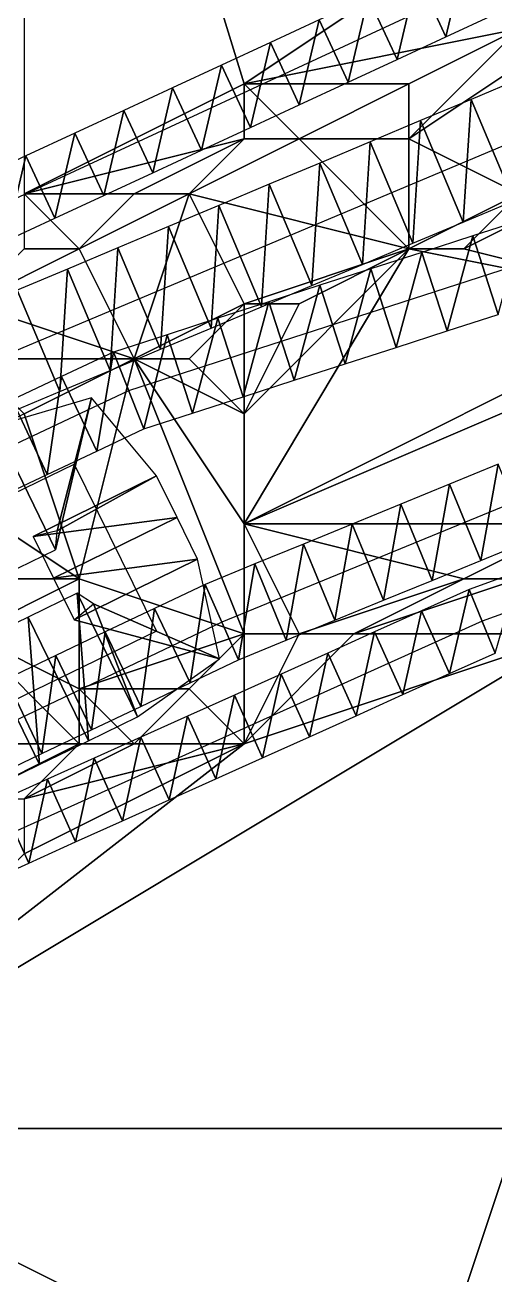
# Model space of a CAD drawing. Header units: metres. Extents: x -1103 to 901, y -902 to 905.
# Drawn here: x -227.96 to -210.87, y 84.68 to 130.14 of the extents above; entities that cross this region are included whole.
import ezdxf

# ---------------------------------------------------------------- set-up
doc = ezdxf.new("R2010")
doc.units = ezdxf.units.M
for name, color, linetype in [('OSM_PATH_AXES', 30, 'CONTINUOUS'), ('OSM_PATH_SURFACE', 30, 'CONTINUOUS'), ('OSM_ROAD_AXES', 2, 'CONTINUOUS'), ('OSM_ROAD_SURFACE', 9, 'CONTINUOUS'), ('OSM_TERRAIN', 3, 'CONTINUOUS'), ('OSM_WATER_SURFACE', 5, 'CONTINUOUS')]:
    doc.layers.add(name, color=color, linetype=linetype)

msp = doc.modelspace()

# ---------------------------------------------------------------- linework, layer by layer
at = {"layer": 'OSM_PATH_AXES'}
for points in [[(-364.453, 59.153, 16.179), (-341.804, 70.058, 13.161), (-295.102, 90.683, 15.142), (-263.51, 105.447, 16.234), (-230.957, 122.599, 15.848), (-202.516, 135.793, 14.359), (-165.64, 145.503, 14.643), (-151.049, 149.34, 14.507), (-121.105, 157.215, 17.198), (-120.32, 157.425, 17.314), (-92.741, 166.36, 19.621), (-57.524, 175.683, 15.839), (-38.357, 180.704, 12.909), (-12.038, 188.18, 11.367), (16.216, 197.834, 13.39), (43.983, 204.945, 16.196), (54.55, 206.195, 16.411), (69.683, 208.506, 16.69), (127.826, 210.906, 16.029), (196.458, 197.69, 10.186)], [(143.257, 186.653, 12.843), (122.354, 186.952, 13.89), (84.705, 186.211, 15.717), (44.536, 182.086, 15.402), (18.515, 175.528, 11.884), (-4.09, 169.722, 9.372), (-37.45, 160.588, 9.181), (-72.435, 150.867, 11.8), (-113.787, 139.675, 12.889), (-137.365, 132.929, 12.352), (-150.85, 129.069, 12.113), (-169.83, 122.589, 11.608), (-190.312, 116.042, 11.88), (-211.336, 108.455, 13.007), (-235.135, 97.739, 13.162), (-263.223, 83.904, 13.248), (-287.718, 73.188, 12.414), (-315.551, 58.8, 10.88), (-350.746, 39.148, 13.019), (-374.334, 32.003, 16.515), (-405.462, 18.047, 17.05), (-437.816, -4.37, 15.202), (-467.871, -29.828, 13.844), (-502.07, -69.187, 12.193)]]:
    msp.add_polyline3d(points, dxfattribs=at)
at = {"layer": 'OSM_PATH_SURFACE'}
for points in [[(-212.655, 129.711, 14.776), (-211.93, 132.804, 14.785), (-213.707, 131.979, 14.907)], [(-212.655, 129.711, 14.776), (-210.878, 130.536, 14.654), (-211.93, 132.804, 14.785)], [(-214.433, 128.887, 14.9), (-213.707, 131.979, 14.907), (-215.485, 131.155, 15.033)], [(-214.433, 128.887, 14.9), (-212.655, 129.711, 14.776), (-213.707, 131.979, 14.907)], [(-216.21, 128.062, 15.025), (-215.485, 131.155, 15.033), (-217.262, 130.33, 15.166)], [(-216.21, 128.062, 15.025), (-214.433, 128.887, 14.9), (-215.485, 131.155, 15.033)], [(-217.988, 127.238, 15.01), (-217.262, 130.33, 15.166), (-219.04, 129.506, 15.299)], [(-217.988, 127.238, 15.01), (-216.21, 128.062, 15.025), (-217.262, 130.33, 15.166)], [(-219.765, 126.413, 15.257), (-219.04, 129.506, 15.299), (-220.817, 128.681, 15.423)], [(-219.765, 126.413, 15.257), (-217.988, 127.238, 15.01), (-219.04, 129.506, 15.299)], [(-221.543, 125.589, 15.41), (-220.817, 128.681, 15.423), (-222.595, 127.856, 15.526)], [(-221.543, 125.589, 15.41), (-219.765, 126.413, 15.257), (-220.817, 128.681, 15.423)], [(-223.321, 124.764, 15.517), (-222.595, 127.856, 15.526), (-224.373, 127.032, 15.629)], [(-223.321, 124.764, 15.517), (-221.543, 125.589, 15.41), (-222.595, 127.856, 15.526)], [(-225.098, 123.939, 15.606), (-224.373, 127.032, 15.629), (-226.15, 126.207, 15.732)], [(-225.098, 123.939, 15.606), (-223.321, 124.764, 15.517), (-224.373, 127.032, 15.629)], [(-226.876, 123.115, 15.469), (-226.15, 126.207, 15.732), (-227.928, 125.383, 15.836)], [(-226.876, 123.115, 15.469), (-225.098, 123.939, 15.606), (-226.15, 126.207, 15.732)], [(-228.653, 122.29, 15.801), (-227.928, 125.383, 15.836), (-229.705, 124.558, 15.976)], [(-228.653, 122.29, 15.801), (-226.876, 123.115, 15.469), (-227.928, 125.383, 15.836)], [(-210.009, 110.263, 13.156), (-211.806, 109.614, 13.227), (-210.867, 107.296, 13.061)], [(-211.806, 109.614, 13.227), (-213.55, 108.829, 13.148), (-212.523, 106.55, 13.085)], [(-211.806, 109.614, 13.227), (-212.523, 106.55, 13.085), (-210.867, 107.296, 13.061)], [(-213.55, 108.829, 13.148), (-215.25, 108.064, 13.177), (-214.223, 105.784, 13.106)], [(-213.55, 108.829, 13.148), (-214.223, 105.784, 13.106), (-212.523, 106.55, 13.085)], [(-215.25, 108.064, 13.177), (-216.949, 107.299, 13.255), (-215.923, 105.019, 13.124)], [(-215.25, 108.064, 13.177), (-215.923, 105.019, 13.124), (-214.223, 105.784, 13.106)], [(-216.949, 107.299, 13.255), (-218.649, 106.533, 13.476), (-217.623, 104.254, 13.142)], [(-216.949, 107.299, 13.255), (-217.623, 104.254, 13.142), (-215.923, 105.019, 13.124)], [(-218.649, 106.533, 13.476), (-220.349, 105.768, 13.509), (-219.323, 103.488, 13.16)], [(-218.649, 106.533, 13.476), (-219.323, 103.488, 13.16), (-217.623, 104.254, 13.142)], [(-220.349, 105.768, 13.509), (-222.049, 105.002, 13.61), (-221.023, 102.723, 13.179)], [(-220.349, 105.768, 13.509), (-221.023, 102.723, 13.179), (-219.323, 103.488, 13.16)], [(-222.049, 105.002, 13.61), (-223.749, 104.237, 13.336), (-222.723, 101.957, 13.198)], [(-222.049, 105.002, 13.61), (-222.723, 101.957, 13.198), (-221.023, 102.723, 13.179)], [(-223.749, 104.237, 13.336), (-225.449, 103.471, 13.379), (-224.422, 101.192, 13.223)], [(-223.749, 104.237, 13.336), (-224.422, 101.192, 13.223), (-222.723, 101.957, 13.198)], [(-225.449, 103.471, 13.379), (-227.149, 102.706, 13.449), (-226.122, 100.426, 13.248)], [(-225.449, 103.471, 13.379), (-226.122, 100.426, 13.248), (-224.422, 101.192, 13.223)], [(-227.149, 102.706, 13.449), (-228.849, 101.94, 13.525), (-227.822, 99.661, 13.272)], [(-227.149, 102.706, 13.449), (-227.822, 99.661, 13.272), (-226.122, 100.426, 13.248)], [(-228.849, 101.94, 13.525), (-229.522, 98.895, 13.278), (-227.822, 99.661, 13.272)]]:
    msp.add_3dface(points, dxfattribs=at)
at = {"layer": 'OSM_ROAD_AXES'}
for points in [[(-370.819, 47.165, 17.241), (-335.923, 64.163, 12.317), (-224.192, 116.849, 14.848), (-198.249, 125.232, 13.23), (-152.763, 138.735, 13.315), (-145.379, 140.891, 13.6), (-102.955, 153.311, 16.503), (-45.442, 167.599, 12.299), (-35.737, 170.397, 10.915), (4.521, 182.031, 11.083), (38.467, 191.453, 15.186), (65.748, 194.992, 16.796), (114.075, 197.646, 15.56), (161.506, 194.251, 12.963)], [(140.129, 192.249, 14.001), (99.285, 192.946, 15.816), (43.983, 187.35, 15.57), (-34.145, 167.267, 10.105), (-45.807, 164.27, 11.675), (-84.395, 153.631, 14.759), (-133.253, 139.94, 13.632), (-141.886, 137.408, 13.111), (-162.081, 131.48, 12.502), (-196.027, 118.596, 12.56), (-220.81, 108.422, 13.68), (-332.143, 55.327, 11.351), (-361.634, 42.897, 15.237), (-380.911, 35.067, 18.339), (-406.633, 22.769, 18.543), (-417.997, 23.255, 18.52)], [(-402.908, 37.223, 20.81), (-384.471, 44.655, 19.757), (-234.815, 115.566, 15.266), (-198.127, 130.982, 13.763)], [(-333.159, 62.128, 11.757), (-226.171, 114.162, 14.56), (-223.186, 108.09, 13.762), (-330.175, 56.068, 11.234), (-333.159, 62.128, 11.757)]]:
    msp.add_polyline3d(points, dxfattribs=at)
at = {"layer": 'OSM_ROAD_SURFACE'}
for points in [[(-210.193, 123.743, 14.205), (-209.908, 128.201, 14.197), (-211.743, 127.43, 14.285)], [(-212.027, 122.972, 14.362), (-211.743, 127.43, 14.285), (-213.577, 126.66, 14.465)], [(-212.027, 122.972, 14.362), (-210.193, 123.743, 14.205), (-211.743, 127.43, 14.285)], [(-213.862, 122.201, 14.469), (-213.577, 126.66, 14.465), (-215.411, 125.889, 14.521)], [(-213.862, 122.201, 14.469), (-212.027, 122.972, 14.362), (-213.577, 126.66, 14.465)], [(-215.696, 121.43, 14.576), (-215.411, 125.889, 14.521), (-217.246, 125.118, 14.687)], [(-215.696, 121.43, 14.576), (-213.862, 122.201, 14.469), (-215.411, 125.889, 14.521)], [(-217.531, 120.66, 14.613), (-217.246, 125.118, 14.687), (-219.08, 124.347, 14.78)], [(-217.531, 120.66, 14.613), (-215.696, 121.43, 14.576), (-217.246, 125.118, 14.687)], [(-219.365, 119.889, 14.689), (-219.08, 124.347, 14.78), (-220.915, 123.576, 14.875)], [(-219.365, 119.889, 14.689), (-217.531, 120.66, 14.613), (-219.08, 124.347, 14.78)], [(-221.199, 119.118, 14.794), (-220.915, 123.576, 14.875), (-222.749, 122.806, 14.967)], [(-221.199, 119.118, 14.794), (-219.365, 119.889, 14.689), (-220.915, 123.576, 14.875)], [(-223.034, 118.347, 14.932), (-222.749, 122.806, 14.967), (-224.583, 122.035, 15.039)], [(-223.034, 118.347, 14.932), (-221.199, 119.118, 14.794), (-222.749, 122.806, 14.967)], [(-210.759, 119.613, 13.956), (-209.829, 123.066, 13.884), (-211.682, 122.468, 14.1)], [(-212.612, 119.014, 14.031), (-211.682, 122.468, 14.1), (-213.535, 121.869, 14.428)], [(-212.612, 119.014, 14.031), (-210.759, 119.613, 13.956), (-211.682, 122.468, 14.1)], [(-224.868, 117.576, 14.973), (-224.583, 122.035, 15.039), (-226.418, 121.264, 15.105)], [(-224.868, 117.576, 14.973), (-223.034, 118.347, 14.932), (-224.583, 122.035, 15.039)], [(-214.465, 118.415, 14.107), (-213.535, 121.869, 14.428), (-215.388, 121.27, 14.459)], [(-214.465, 118.415, 14.107), (-212.612, 119.014, 14.031), (-213.535, 121.869, 14.428)], [(-226.702, 116.805, 14.889), (-226.418, 121.264, 15.105), (-228.252, 120.493, 15.16)], [(-226.702, 116.805, 14.889), (-224.868, 117.576, 14.973), (-226.418, 121.264, 15.105)], [(-216.319, 117.817, 14.182), (-215.388, 121.27, 14.459), (-217.241, 120.671, 14.559)], [(-216.319, 117.817, 14.182), (-214.465, 118.415, 14.107), (-215.388, 121.27, 14.459)], [(-228.537, 116.035, 14.905), (-226.702, 116.805, 14.889), (-228.252, 120.493, 15.16)], [(-218.172, 117.218, 14.376), (-217.241, 120.671, 14.559), (-219.094, 120.073, 14.675)], [(-218.172, 117.218, 14.376), (-216.319, 117.817, 14.182), (-217.241, 120.671, 14.559)], [(-220.025, 116.619, 14.533), (-219.094, 120.073, 14.675), (-220.947, 119.474, 14.858)], [(-220.025, 116.619, 14.533), (-218.172, 117.218, 14.376), (-219.094, 120.073, 14.675)], [(-221.878, 116.02, 14.58), (-220.947, 119.474, 14.858), (-222.8, 118.875, 14.966)], [(-221.878, 116.02, 14.58), (-220.025, 116.619, 14.533), (-220.947, 119.474, 14.858)], [(-223.639, 115.454, 14.705), (-222.8, 118.875, 14.966), (-224.745, 118.243, 15.048)], [(-223.639, 115.454, 14.705), (-221.878, 116.02, 14.58), (-222.8, 118.875, 14.966)], [(-225.354, 114.642, 14.667), (-224.745, 118.243, 15.048), (-226.634, 117.356, 14.995)], [(-225.354, 114.642, 14.667), (-223.639, 115.454, 14.705), (-224.745, 118.243, 15.048)], [(-227.156, 113.793, 14.562), (-226.634, 117.356, 14.995), (-228.436, 116.506, 14.895)], [(-227.156, 113.793, 14.562), (-225.354, 114.642, 14.667), (-226.634, 117.356, 14.995)], [(-226.86, 111.046, 14.318), (-225.548, 116.583, 14.863), (-229.047, 115.543, 14.824)], [(-228.959, 112.943, 14.587), (-227.156, 113.793, 14.562), (-228.436, 116.506, 14.895)], [(-226.86, 111.046, 14.318), (-226.793, 111.74, 14.37), (-225.548, 116.583, 14.863)], [(-226.793, 111.74, 14.37), (-223.181, 113.747, 14.481), (-225.548, 116.583, 14.863)], [(-228.644, 110.179, 14.478), (-226.86, 111.046, 14.318), (-229.047, 115.543, 14.824)], [(-210.758, 114.17, 13.43), (-212.528, 113.443, 13.499), (-211.389, 110.668, 13.435)], [(-210.758, 114.17, 13.43), (-211.389, 110.668, 13.435), (-209.619, 111.395, 13.361)], [(-226.793, 111.74, 14.37), (-227.668, 111.541, 14.403), (-223.181, 113.747, 14.481)], [(-227.668, 111.541, 14.403), (-222.435, 112.229, 14.263), (-223.181, 113.747, 14.481)], [(-212.528, 113.443, 13.499), (-214.299, 112.716, 13.568), (-213.159, 109.941, 13.5)], [(-212.528, 113.443, 13.499), (-213.159, 109.941, 13.5), (-211.389, 110.668, 13.435)], [(-214.299, 112.716, 13.568), (-216.069, 111.99, 13.637), (-214.929, 109.215, 13.547)], [(-214.299, 112.716, 13.568), (-214.929, 109.215, 13.547), (-213.159, 109.941, 13.5)], [(-227.668, 111.541, 14.403), (-226.922, 110.023, 14.288), (-222.435, 112.229, 14.263)], [(-226.922, 110.023, 14.288), (-221.689, 110.711, 14.045), (-222.435, 112.229, 14.263)], [(-216.069, 111.99, 13.637), (-217.839, 111.263, 13.706), (-216.7, 108.488, 13.594)], [(-216.069, 111.99, 13.637), (-216.7, 108.488, 13.594), (-214.929, 109.215, 13.547)], [(-217.839, 111.263, 13.706), (-219.609, 110.536, 13.742), (-218.47, 107.761, 13.604)], [(-217.839, 111.263, 13.706), (-218.47, 107.761, 13.604), (-216.7, 108.488, 13.594)], [(-226.922, 110.023, 14.288), (-226.176, 108.505, 14.002), (-221.689, 110.711, 14.045)], [(-226.176, 108.505, 14.002), (-220.893, 107.093, 13.779), (-221.689, 110.711, 14.045)], [(-219.609, 110.536, 13.742), (-221.418, 109.793, 13.923), (-220.201, 107.051, 13.585)], [(-219.609, 110.536, 13.742), (-220.201, 107.051, 13.585), (-218.47, 107.761, 13.604)], [(-221.418, 109.793, 13.923), (-223.251, 108.919, 13.915), (-221.96, 106.212, 13.913)], [(-221.418, 109.793, 13.923), (-221.96, 106.212, 13.913), (-220.201, 107.051, 13.585)], [(-226.062, 109.471, 14.121), (-227.846, 108.604, 13.972), (-225.659, 104.108, 13.713)], [(-225.479, 109.087, 14.049), (-226.062, 109.471, 14.121), (-223.876, 104.975, 13.525)], [(-226.062, 109.471, 14.121), (-225.659, 104.108, 13.713), (-223.876, 104.975, 13.525)], [(-226.176, 108.505, 14.002), (-225.479, 109.087, 14.049), (-220.893, 107.093, 13.779)], [(-225.479, 109.087, 14.049), (-223.876, 104.975, 13.525), (-220.893, 107.093, 13.779)], [(-223.251, 108.919, 13.915), (-225.047, 108.063, 13.904), (-223.755, 105.355, 13.649)], [(-223.251, 108.919, 13.915), (-223.755, 105.355, 13.649), (-221.96, 106.212, 13.913)], [(-227.846, 108.604, 13.972), (-229.629, 107.737, 13.837), (-227.442, 103.241, 13.795)], [(-227.846, 108.604, 13.972), (-227.442, 103.241, 13.795), (-225.659, 104.108, 13.713)], [(-225.047, 108.063, 13.904), (-226.842, 107.207, 13.829), (-225.551, 104.499, 13.657)], [(-225.047, 108.063, 13.904), (-225.551, 104.499, 13.657), (-223.755, 105.355, 13.649)], [(-229.629, 107.737, 13.837), (-229.225, 102.374, 13.8), (-227.442, 103.241, 13.795)], [(-226.842, 107.207, 13.829), (-228.638, 106.35, 13.836), (-227.347, 103.643, 13.819)], [(-226.842, 107.207, 13.829), (-227.347, 103.643, 13.819), (-225.551, 104.499, 13.657)], [(-228.638, 106.35, 13.836), (-229.142, 102.786, 13.811), (-227.347, 103.643, 13.819)]]:
    msp.add_3dface(points, dxfattribs=at)
at = {"layer": 'OSM_TERRAIN'}
for points in [[(-228, 124, 15.683), (-220, 128, 15.235), (-228, 154, 17.383)], [(-220, 128, 15.235), (-208, 136, 14.466), (-228, 154, 17.383)], [(-210, 130, 14.494), (-208, 136, 14.466), (-220, 128, 15.235)], [(-214, 128, 14.774), (-210, 130, 14.494), (-220, 128, 15.235)], [(-210, 124, 14.201), (-208, 130, 14.043), (-214, 126, 14.35)], [(-214, 126, 14.35), (-210, 130, 14.494), (-214, 128, 14.774)], [(-214, 126, 14.35), (-208, 130, 14.043), (-210, 130, 14.494)], [(-220, 126, 15.244), (-220, 128, 15.235), (-228, 124, 15.683)], [(-220, 126, 15.244), (-218, 126, 14.687), (-220, 128, 15.235)], [(-218, 126, 14.687), (-214, 128, 14.774), (-220, 128, 15.235)], [(-218, 126, 14.687), (-214, 126, 14.35), (-214, 128, 14.774)], [(-224, 124, 15.489), (-220, 126, 15.244), (-228, 124, 15.683)], [(-224, 124, 15.489), (-222, 124, 14.887), (-220, 126, 15.244)], [(-222, 124, 14.887), (-214, 122, 14.429), (-218, 126, 14.687)], [(-222, 124, 14.887), (-218, 126, 14.687), (-220, 126, 15.244)], [(-214, 122, 14.429), (-214, 126, 14.35), (-218, 126, 14.687)], [(-214, 122, 14.429), (-210, 124, 14.201), (-214, 126, 14.35)], [(-228, 122, 15.679), (-226, 122, 15.044), (-228, 124, 15.683)], [(-226, 122, 15.044), (-224, 124, 15.489), (-228, 124, 15.683)], [(-224, 118, 14.974), (-222, 124, 14.887), (-226, 122, 15.044)], [(-226, 122, 15.044), (-222, 124, 14.887), (-224, 124, 15.489)], [(-224, 118, 14.974), (-220, 120, 14.779), (-222, 124, 14.887)], [(-220, 120, 14.779), (-214, 122, 14.429), (-222, 124, 14.887)], [(-214, 122, 14.429), (-212, 122, 13.958), (-210, 124, 14.201)], [(-212, 122, 13.958), (-204, 120, 13.425), (-208, 124, 13.729)], [(-212, 122, 13.958), (-208, 124, 13.729), (-210, 124, 14.201)], [(-230, 120, 15.163), (-226, 122, 15.044), (-228, 122, 15.679)], [(-230, 120, 15.163), (-224, 118, 14.974), (-226, 122, 15.044)], [(-220, 116, 14.429), (-220, 112, 13.755), (-214, 122, 14.429)], [(-220, 112, 13.755), (-204, 120, 13.425), (-214, 122, 14.429)], [(-220, 116, 14.429), (-214, 122, 14.429), (-218, 120, 14.369)], [(-218, 120, 14.369), (-214, 122, 14.429), (-220, 120, 14.779)], [(-214, 122, 14.429), (-204, 120, 13.425), (-212, 122, 13.958)], [(-230, 118, 15.198), (-224, 118, 14.974), (-230, 120, 15.163)], [(-222, 118, 14.546), (-220, 120, 14.779), (-224, 118, 14.974)], [(-222, 118, 14.546), (-220, 116, 14.429), (-220, 120, 14.779)], [(-220, 112, 13.755), (-206, 118, 13.21), (-204, 120, 13.425)], [(-220, 116, 14.429), (-218, 120, 14.369), (-220, 120, 14.779)], [(-228, 116, 14.729), (-224, 118, 14.974), (-230, 118, 15.198)], [(-226, 110, 14.136), (-224, 118, 14.974), (-228, 116, 14.729)], [(-226, 110, 14.136), (-220, 108, 13.588), (-224, 118, 14.974)], [(-220, 108, 13.588), (-220, 112, 13.755), (-224, 118, 14.974)], [(-224, 118, 14.974), (-220, 112, 13.755), (-220, 116, 14.429)], [(-224, 118, 14.974), (-220, 116, 14.429), (-222, 118, 14.546)], [(-208, 112, 13.243), (-206, 118, 13.21), (-220, 112, 13.755)], [(-226, 110, 14.136), (-228, 116, 14.729), (-232, 114, 14.792)], [(-230, 110, 14.578), (-226, 110, 14.136), (-232, 114, 14.792)], [(-220, 108, 13.588), (-218, 108, 13.58), (-220, 112, 13.755)], [(-218, 108, 13.58), (-212, 110, 13.409), (-220, 112, 13.755)], [(-212, 110, 13.409), (-208, 112, 13.243), (-220, 112, 13.755)], [(-210, 110, 12.984), (-208, 112, 13.243), (-212, 110, 13.409)], [(-230, 108, 13.796), (-226, 110, 14.136), (-230, 110, 14.578)], [(-230, 108, 13.796), (-226, 106, 13.654), (-226, 110, 14.136)], [(-226, 106, 13.654), (-220, 108, 13.588), (-226, 110, 14.136)], [(-216, 108, 13.114), (-212, 110, 13.409), (-218, 108, 13.58)], [(-216, 108, 13.114), (-210, 110, 12.984), (-212, 110, 13.409)], [(-216, 108, 13.114), (-208, 108, 12.927), (-210, 110, 12.984)], [(-238, 90, 13.004), (-208, 108, 12.927), (-220, 104, 13.132)], [(-238, 90, 13.004), (-210, 90, 10.283), (-208, 108, 12.927)], [(-236, 104, 13.76), (-226, 104, 13.773), (-230, 108, 13.796)], [(-226, 104, 13.773), (-226, 106, 13.654), (-230, 108, 13.796)], [(-226, 106, 13.654), (-222, 106, 13.907), (-220, 108, 13.588)], [(-222, 106, 13.907), (-220, 104, 13.132), (-220, 108, 13.588)], [(-220, 104, 13.132), (-218, 108, 13.58), (-220, 108, 13.588)], [(-220, 104, 13.132), (-216, 108, 13.114), (-218, 108, 13.58)], [(-220, 104, 13.132), (-208, 108, 12.927), (-216, 108, 13.114)], [(-226, 104, 13.773), (-224, 104, 13.168), (-226, 106, 13.654)], [(-224, 104, 13.168), (-222, 106, 13.907), (-226, 106, 13.654)], [(-224, 104, 13.168), (-220, 104, 13.132), (-222, 106, 13.907)], [(-238, 90, 13.004), (-220, 104, 13.132), (-228, 100, 13.223)], [(-230, 102, 13.754), (-226, 104, 13.773), (-236, 104, 13.76)], [(-230, 102, 13.754), (-228, 102, 13.217), (-226, 104, 13.773)], [(-228, 100, 13.223), (-220, 104, 13.132), (-228, 102, 13.217)], [(-228, 102, 13.217), (-220, 104, 13.132), (-224, 104, 13.168)], [(-228, 102, 13.217), (-224, 104, 13.168), (-226, 104, 13.773)], [(-226, 74, 9.476), (-238, 90, 13.004), (-232, 72, 9.695)], [(-226, 74, 9.476), (-220, 76, 9.361), (-238, 90, 13.004)], [(-220, 76, 9.361), (-216, 76, 9.091), (-238, 90, 13.004)], [(-216, 76, 9.091), (-214, 78, 9.2), (-238, 90, 13.004)], [(-238, 90, 13.004), (-214, 78, 9.2), (-210, 90, 10.283)], [(-210, 78, 8.91), (-210, 90, 10.283), (-214, 78, 9.2)]]:
    msp.add_3dface(points, dxfattribs=at)
at = {"layer": 'OSM_WATER_SURFACE'}
msp.add_3dface([(476.481, -23.237, 1), (-166.292, 92.807, 1), (-252.567, 62.77, 1)], dxfattribs=at)

doc.saveas('drawing.dxf')
